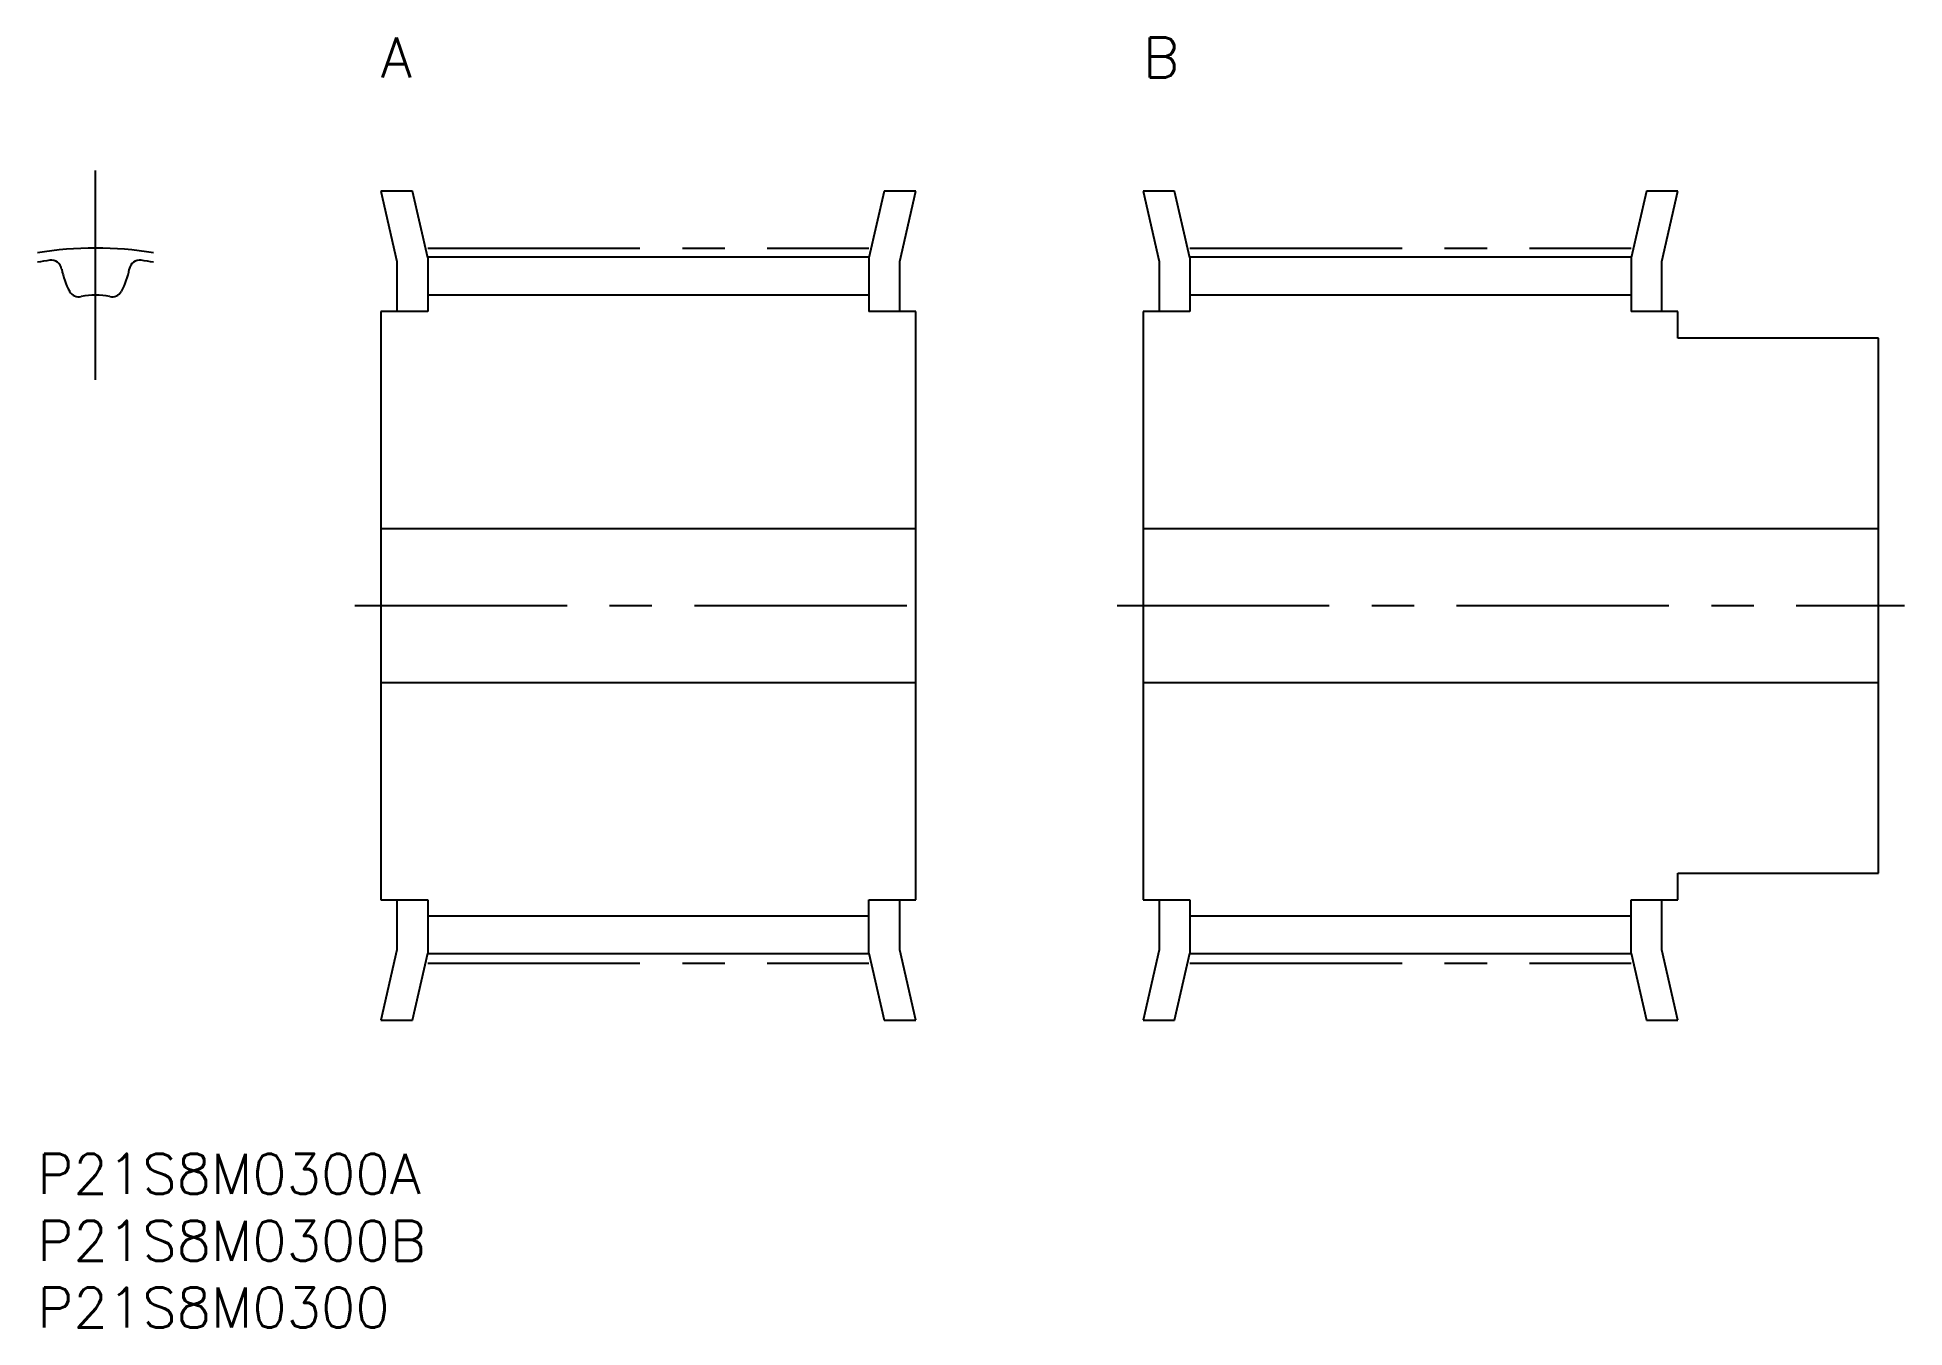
# Model space of a CAD drawing. Extents: x 0 to 140, y -13 to 83.
import ezdxf

# ---------------------------------------------------------------- set-up
doc = ezdxf.new("R2010")
doc.units = 0
doc.header["$LTSCALE"] = 0.5
doc.linetypes.add('CENTER', pattern=[50.8, 31.75, -6.35, 6.35, -6.35])
for name, color, linetype in [('MSM_CENTER', 1, 'CENTER'), ('MSM_CONTINUOUS', 7, 'CONTINUOUS'), ('MSM_PART_NUMBER', 7, 'CONTINUOUS')]:
    doc.layers.add(name, color=color, linetype=linetype)
doc.styles.get("Standard").update_dxf_attribs({"font": 'txt.shx', "height": 3, "bigfont": 'bigfont.shx'})

# ---------------------------------------------------------------- blocks, each defined once
blk = doc.blocks.new('*U31')
at = {"layer": 'MSM_PART_NUMBER'}
blk.add_text('P21S8M0300A', height=3, dxfattribs=at).set_placement((0, -3))
blk = doc.blocks.new('*U32')
at = {"layer": 'MSM_PART_NUMBER'}
blk.add_text('P21S8M0300B', height=3, dxfattribs=at).set_placement((0, -8))
blk = doc.blocks.new('*U33')
at = {"layer": 'MSM_PART_NUMBER'}
blk.add_text('P21S8M0300', height=3, dxfattribs=at).set_placement((0, -13))
blk = doc.blocks.new('*U34')
at = {"layer": 'MSM_PART_NUMBER'}
blk.add_text('A', height=3, dxfattribs=at).set_placement((25.69, 80.5))
blk = doc.blocks.new('*U35')
at = {"layer": 'MSM_PART_NUMBER'}
blk.add_text('B', height=3, dxfattribs=at).set_placement((82.69, 80.5))

msp = doc.modelspace()

# ---------------------------------------------------------------- linework, layer by layer
at = {"layer": 'MSM_CENTER'}
for p, q in [((4.35, 57.89), (4.35, 73.55)), ((29.19, 67.74), (62.19, 67.74)), ((86.19, 67.74), (119.19, 67.74)), ((23.74, 41), (67.64, 41)), ((80.74, 41), (139.64, 41)), ((29.19, 14.26), (62.19, 14.26)), ((86.19, 14.26), (119.19, 14.26))]:
    msp.add_line(p, q, dxfattribs=at)
msp.add_arc((4.35, 41), 26.74, 80.6465, 99.3535, dxfattribs=at)
at = {"layer": 'MSM_CONTINUOUS'}
for p, q in [((28.05, 72), (25.69, 72)), ((25.69, 72), (26.89, 66.74)), ((29.19, 67), (28.05, 72)), ((63.33, 72), (62.19, 67)), ((65.69, 72), (63.33, 72)), ((64.49, 66.74), (65.69, 72)), ((85.05, 72), (82.69, 72)), ((82.69, 72), (83.89, 66.74)), ((86.19, 67), (85.05, 72)), ((120.33, 72), (119.19, 67)), ((122.69, 72), (120.33, 72)), ((121.49, 66.74), (122.69, 72)), ((29.19, 67.05), (29.19, 63)), ((62.19, 67.05), (29.19, 67.05)), ((62.19, 67.05), (62.19, 63)), ((86.19, 67.05), (86.19, 63)), ((119.19, 67.05), (86.19, 67.05)), ((119.19, 67.05), (119.19, 63)), ((26.89, 66.74), (26.89, 63)), ((64.49, 63), (64.49, 66.74)), ((83.89, 66.74), (83.89, 63)), ((121.49, 63), (121.49, 66.74)), ((25.69, 63), (25.69, 19)), ((29.19, 63), (25.69, 63)), ((62.19, 64.22), (29.19, 64.22)), ((65.69, 63), (62.19, 63)), ((65.69, 19), (65.69, 63)), ((82.69, 63), (82.69, 19)), ((86.19, 63), (82.69, 63)), ((119.19, 64.22), (86.19, 64.22)), ((122.69, 63), (119.19, 63)), ((122.69, 61), (122.69, 63)), ((137.69, 61), (122.69, 61)), ((137.69, 21), (137.69, 61)), ((65.69, 46.75), (25.69, 46.75)), ((137.69, 46.75), (82.69, 46.75)), ((25.69, 35.25), (65.69, 35.25)), ((82.69, 35.25), (137.69, 35.25)), ((122.69, 19), (122.69, 21)), ((122.69, 21), (137.69, 21)), ((25.69, 19), (29.19, 19)), ((26.89, 19), (26.89, 15.26)), ((29.19, 19), (29.19, 14.95)), ((62.19, 14.95), (62.19, 19)), ((62.19, 19), (65.69, 19)), ((64.49, 15.26), (64.49, 19)), ((82.69, 19), (86.19, 19)), ((83.89, 19), (83.89, 15.26)), ((86.19, 19), (86.19, 14.95)), ((119.19, 14.95), (119.19, 19)), ((119.19, 19), (122.69, 19)), ((121.49, 15.26), (121.49, 19)), ((62.19, 17.78), (29.19, 17.78)), ((119.19, 17.78), (86.19, 17.78)), ((26.89, 15.26), (25.69, 10)), ((28.05, 10), (29.19, 15)), ((62.19, 14.95), (29.19, 14.95)), ((62.19, 15), (63.33, 10)), ((65.69, 10), (64.49, 15.26)), ((83.89, 15.26), (82.69, 10)), ((85.05, 10), (86.19, 15)), ((119.19, 14.95), (86.19, 14.95)), ((119.19, 15), (120.33, 10)), ((122.69, 10), (121.49, 15.26)), ((25.69, 10), (28.05, 10)), ((63.33, 10), (65.69, 10)), ((82.69, 10), (85.05, 10)), ((120.33, 10), (122.69, 10))]:
    msp.add_line(p, q, dxfattribs=at)
for centre, radius, start, end in [((4.35, 41), 26.05, 97.5393, 99.6035), ((1.03, 66.03), 0.8, 9.7712, 97.5393), ((6.95, 67.05), 5.2, 189.7712, 209.3753), ((1.75, 67.05), 5.2, 330.6247, 350.2288), ((7.66, 66.03), 0.8, 82.4607, 170.2288), ((4.35, 41), 26.05, 80.3965, 82.4607), ((3.11, 64.89), 0.8, 209.3753, 281.8712), ((5.58, 64.89), 0.8, 258.1288, 330.6247), ((4.35, 59.02), 5.2, 78.1288, 101.8712)]:
    msp.add_arc(centre, radius, start, end, dxfattribs=at)

# ---------------------------------------------------------------- block references
for name in ['*U34', '*U35', '*U31', '*U32', '*U33']:
    msp.add_blockref(name, (0, 0), dxfattribs=at)

doc.saveas('drawing.dxf')
